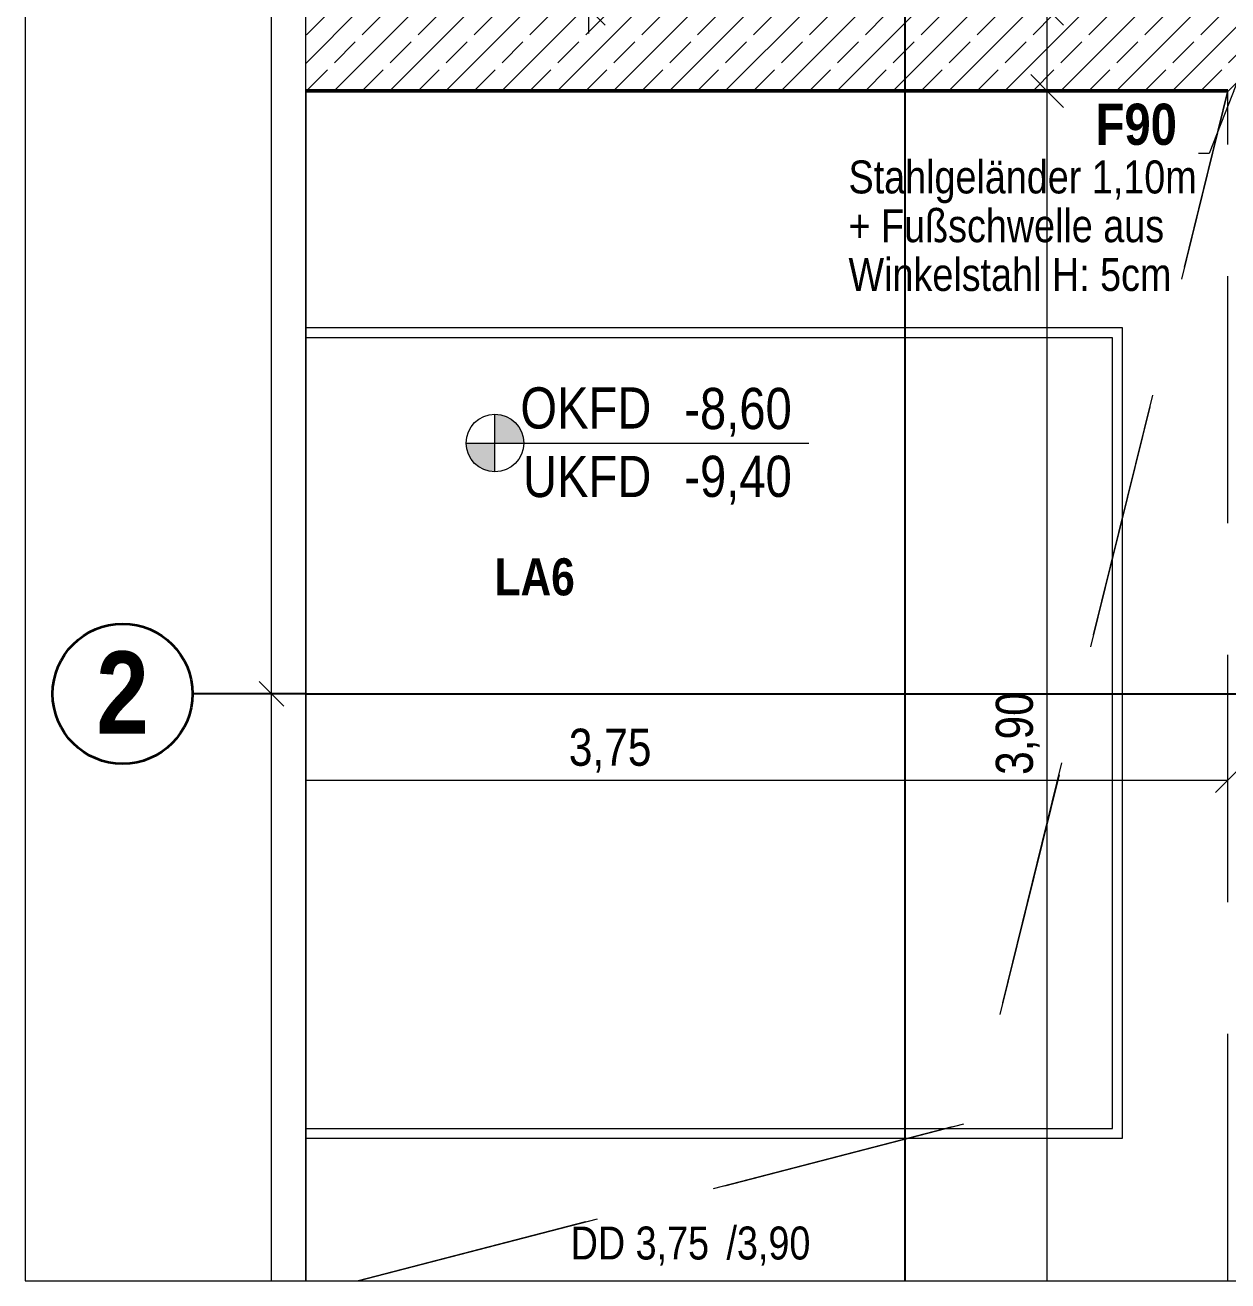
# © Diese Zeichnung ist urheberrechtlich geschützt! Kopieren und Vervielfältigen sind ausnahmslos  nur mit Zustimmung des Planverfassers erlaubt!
# Model space of a CAD drawing. Header units: centimetres. Extents: x 52.8 to 69.4, y 16.8 to 58.2.
# Drawn here: x 52.83 to 60.13, y 16.79 to 24.42 of the extents above; entities that cross this region are included whole.
import ezdxf
from ezdxf.xclip import XClip

# ---------------------------------------------------------------- set-up
doc = ezdxf.new("R2010")
doc.units = ezdxf.units.CM
doc.header["$MEASUREMENT"] = 0
doc.header["$XCLIPFRAME"] = 0
doc.set_wipeout_variables(frame=1)
for name, pattern in [('Achse', [50, 25, -12.5, 0, -12.5]), ('Strichlinie_ eng', [0.23, 0.15, -0.08]), ('Wipeout_Contour', [100, 0, -100])]:
    doc.linetypes.add(name, pattern=pattern)
for name, color, linetype in [('-2._Grundriss 2.UG_7_Achsen 50.gfb', 7, 'Continuous'), ('-2._Grundriss 2.UG_7_Bemaßung 100.gfb', 7, 'Continuous'), ('-2._Grundriss 2.UG_7_Bemaßung 50 Höhen', 7, 'Continuous'), ('-2._Grundriss 2.UG_7_Bemaßung 50.gfb', 7, 'Continuous'), ('-2._Grundriss 2.UG_7_Decken.gfb', 7, 'Continuous'), ('-2._Grundriss 2.UG_7_Neubau_Decken.gfb', 7, 'Continuous'), ('-2._Grundriss 2.UG_7_Neubau_Treppen_ Rampen.gfb', 7, 'Continuous'), ('-2._Grundriss 2.UG_7_Neubau_Wände massiv.gfb', 7, 'Continuous'), ('-2._Grundriss 2.UG_7_Raumstempel_TF.gfb', 7, 'Continuous'), ('-2._Grundriss 2.UG_7_Text 1_50.gfb', 7, 'Continuous'), ('-2._Grundriss 2.UG_7_Treppen_ Rampen.gfb', 7, 'Continuous'), ('6._6.OG mit 2x Wunschposition Steuerschränke (rot)_8_0', 7, 'Continuous'), ('6._6.OG mit 2x Wunschposition Steuerschränke (rot)_8_Achsen 50.gfb', 7, 'Continuous'), ('6._6.OG mit 2x Wunschposition Steuerschränke (rot)_8_Bemaßung 100.gfb', 7, 'Continuous')]:
    doc.layers.add(name, color=color, linetype=linetype)
doc.styles.add('ERSTELLTER_STIL_2', font='ARIALNB.TTF')
doc.styles.add('ERSTELLTER_STIL_3', font='')
doc.styles.get('ERSTELLTER_STIL_3').set_extended_font_data('Arial Narrow')
pattern_1 = [(45, (42.56998, 4.75838), (-0.1697056, 0.1697056), []), (45, (42.48513, 4.84323), (-0.1697056, 0.1697056), [0.18, -0.06])]

# ---------------------------------------------------------------- blocks, each defined once
blk = doc.blocks.new('Zeichnung_8_7', base_point=(42.57, 4.7584))
at = {"layer": '-2._Grundriss 2.UG_7_Bemaßung 50 Höhen', "linetype": 'Continuous', "lineweight": 0, "true_color": 0x000000}
for points in [[(55.6791, 21.8811), (55.8541, 21.8811), (55.8408, 21.948), (55.8029, 22.0048), (55.7461, 22.0427), (55.6791, 22.0561)], [(55.6791, 21.8811), (55.5041, 21.8811), (55.5175, 21.8141), (55.5554, 21.7573), (55.6122, 21.7194), (55.6791, 21.7061)]]:
    blk.add_hatch(color=18, dxfattribs=at).paths.add_polyline_path(points)
at = {"layer": '-2._Grundriss 2.UG_7_Achsen 50.gfb', "color": 7, "linetype": 'Achse', "lineweight": 25, "ltscale": 10}
blk.add_line((54.53, 20.3584), (69.4002, 20.3584), dxfattribs=at)
at = {"layer": '-2._Grundriss 2.UG_7_Bemaßung 100.gfb', "color": 7, "linetype": 'Continuous', "lineweight": 13, "ltscale": 10}
for p, q in [((60.205, 19.9099), (60.055, 19.7599)), ((54.53, 19.8349), (60.13, 19.8349))]:
    blk.add_line(p, q, dxfattribs=at)
at = {"layer": '-2._Grundriss 2.UG_7_Bemaßung 50 Höhen', "color": 7, "linetype": 'Continuous', "lineweight": 13, "ltscale": 10}
for p, q in [((55.6791, 21.7061), (55.6791, 22.0561)), ((55.5041, 21.8811), (55.8541, 21.8811)), ((55.6791, 21.8811), (55.7244, 21.8811)), ((55.7244, 21.8811), (57.5856, 21.8811))]:
    blk.add_line(p, q, dxfattribs=at)
blk.add_circle((55.6791, 21.8811), 0.175, dxfattribs=at)
at = {"layer": '-2._Grundriss 2.UG_7_Bemaßung 50.gfb', "color": 7, "linetype": 'Continuous', "lineweight": 13, "ltscale": 10}
blk.add_line((60.0155, 23.6391), (59.9515, 23.6391), dxfattribs=at)
at = {"layer": '-2._Grundriss 2.UG_7_Decken.gfb', "color": 7, "linetype": 'Strichlinie_ eng', "lineweight": 13, "ltscale": 10, "flags": 128}
blk.add_lwpolyline([(60.13, 16.7942), (60.13, 24.5184), (58.51, 24.5184), (58.51, 24.0184), (54.53, 24.0184)], dxfattribs=at)
at = {"layer": '-2._Grundriss 2.UG_7_Neubau_Treppen_ Rampen.gfb', "color": 7, "linetype": 'Continuous', "lineweight": 13, "ltscale": 10, "flags": 128}
blk.add_lwpolyline([(54.53, 17.6604), (59.49, 17.6604), (59.49, 22.5804), (54.53, 22.5804)], dxfattribs=at)
at = {"layer": '-2._Grundriss 2.UG_7_Treppen_ Rampen.gfb', "color": 250, "linetype": 'Continuous', "lineweight": 13, "ltscale": 10, "true_color": 0x3f3f3f, "flags": 128}
blk.add_lwpolyline([(54.53, 17.7204), (59.43, 17.7204), (59.43, 22.5204), (54.53, 22.5204)], dxfattribs=at)
at = {"layer": '-2._Grundriss 2.UG_7_Bemaßung 100.gfb', "color": 7, "linetype": 'Continuous', "lineweight": 13, "insert": (56.128, 19.8799), "char_height": 0.225, "width": 0.504002, "attachment_point": 7, "style": 'ERSTELLTER_STIL_3'}
blk.add_mtext('\\A1;3,75', dxfattribs=at)
at = {"layer": '-2._Grundriss 2.UG_7_Bemaßung 50 Höhen', "color": 7, "linetype": 'Continuous', "lineweight": 13, "char_height": 0.25, "style": 'ERSTELLTER_STIL_3'}
for s, insert, attachment_point in [('\\A1;\\pt0,2;OKFD', (56.6291, 22.2191), 3), ('\\A1;\\pt0,2;-8,60{\\H0.66x;\\S^  ;\\S^  ;\\S^  ;\\S^  ;\\S^  ;\\S^  ;\\S^  ;}', (56.8291, 22.2157), 1), ('\\A1;\\pt0,2;-9,40{\\H0.66x;\\S^  ;\\S^  ;\\S^  ;\\S^  ;\\S^  ;\\S^  ;\\S^  ;}', (56.8291, 21.8039), 1), ('\\A1;\\pt0,2;UKFD', (56.6291, 21.8029), 3)]:
    blk.add_mtext(s, dxfattribs=dict(at, insert=insert, attachment_point=attachment_point))
at = {"layer": '-2._Grundriss 2.UG_7_Bemaßung 50.gfb', "color": 7, "linetype": 'Continuous', "lineweight": 13, "insert": (57.8263, 23.5966), "char_height": 0.2, "attachment_point": 1, "line_spacing_factor": 0.88791, "style": 'ERSTELLTER_STIL_3'}
blk.add_mtext('\\A1;Stahlgeländer 1,10m\\P+ Fußschwelle aus \\PWinkelstahl H: 5cm', dxfattribs=at)
at = {"layer": '-2._Grundriss 2.UG_7_Bemaßung 50.gfb', "color": 7, "linetype": 'Continuous', "lineweight": 13, "insert": (58.9876, 19.8664), "char_height": 0.225, "width": 0.504002, "attachment_point": 7, "rotation": 90, "style": 'ERSTELLTER_STIL_3'}
blk.add_mtext('\\A1;3,90', dxfattribs=at)
at = {"layer": '-2._Grundriss 2.UG_7_Decken.gfb', "color": 7, "linetype": 'Continuous', "lineweight": 13, "insert": (56.909, 16.8657), "char_height": 0.2, "attachment_point": 8, "style": 'ERSTELLTER_STIL_3'}
blk.add_mtext('\\A1;\\pt0;DD 3,75{\\H0.66x;\\S^  ;} /3,90{\\H0.66x;\\S^  ;\\S^  ;}', dxfattribs=at)
at = {"layer": '-2._Grundriss 2.UG_7_Raumstempel_TF.gfb', "color": 7, "linetype": 'Continuous', "lineweight": 13, "insert": (55.6773, 20.9531), "char_height": 0.225, "attachment_point": 7, "style": 'ERSTELLTER_STIL_2'}
blk.add_mtext('\\A1;LA6', dxfattribs=at)
at = {"layer": '-2._Grundriss 2.UG_7_Text 1_50.gfb', "color": 7, "linetype": 'Continuous', "lineweight": 13, "insert": (59.3269, 23.9413), "char_height": 0.25, "attachment_point": 1, "style": 'ERSTELLTER_STIL_2'}
blk.add_mtext('\\A1;F90', dxfattribs=at)
at = {"color": 254, "linetype": 'Wipeout_Contour', "lineweight": 0, "ltscale": 243.139081}
blk.add_wipeout([(54.53, 24.0184), (56.93, 24.0184), (56.93, 24.5184), (54.53, 24.5184)], dxfattribs=at).dxf.layer = '-2._Grundriss 2.UG_7_Neubau_Wände massiv.gfb'
at = {"layer": '-2._Grundriss 2.UG_7_Neubau_Wände massiv.gfb', "linetype": 'Continuous', "lineweight": 0, "true_color": 0x000000}
h = blk.add_hatch(dxfattribs=at)
h.set_pattern_fill('BETON__STAHLBETON_0007', color=18, style=0, pattern_type=2)
h.set_pattern_definition(pattern_1)
h.paths.add_polyline_path([(54.53, 24.0184), (56.93, 24.0184), (56.93, 24.5184), (54.53, 24.5184)])
at = {"layer": '-2._Grundriss 2.UG_7_Bemaßung 50.gfb', "color": 7, "linetype": 'Continuous', "lineweight": 13, "ltscale": 10}
for p, q in [((56.1491, 24.6184), (56.3491, 24.4184)), ((56.2491, 24.3684), (56.2491, 24.5184))]:
    blk.add_line(p, q, dxfattribs=at)
at = {"layer": '-2._Grundriss 2.UG_7_Neubau_Wände massiv.gfb', "color": 7, "linetype": 'Continuous', "lineweight": 50, "ltscale": 10, "flags": 128}
blk.add_lwpolyline([(54.53, 24.0184), (56.93, 24.0184)], dxfattribs=at)
at = {"color": 254, "linetype": 'Wipeout_Contour', "lineweight": 0, "ltscale": 254.891578}
blk.add_wipeout([(56.93, 24.5184), (56.93, 24.0184), (60.91, 24.0184), (60.91, 24.5184)], dxfattribs=at).dxf.layer = '-2._Grundriss 2.UG_7_Neubau_Wände massiv.gfb'
at = {"layer": '-2._Grundriss 2.UG_7_Neubau_Wände massiv.gfb', "linetype": 'Continuous', "lineweight": 0, "true_color": 0x000000}
h = blk.add_hatch(dxfattribs=at)
h.set_pattern_fill('BETON__STAHLBETON_0007', color=18, style=0, pattern_type=2)
h.set_pattern_definition(pattern_1)
h.paths.add_polyline_path([(56.93, 24.5184), (56.93, 24.0184), (60.91, 24.0184), (60.91, 24.5184)])
at = {"layer": '-2._Grundriss 2.UG_7_Achsen 50.gfb', "color": 7, "linetype": 'Achse', "lineweight": 25, "ltscale": 10}
blk.add_line((58.17, 16.7942), (58.17, 38.3115), dxfattribs=at)
blk.add_line((58.17, 16.7942), (58.17, 38.3115), dxfattribs=at)
at = {"layer": '-2._Grundriss 2.UG_7_Bemaßung 50.gfb', "color": 7, "linetype": 'Continuous', "lineweight": 13, "ltscale": 10}
for p, q in [((60.7726, 25.564), (60.0155, 23.6391)), ((58.9326, 24.6184), (59.1326, 24.4184)), ((59.0326, 24.0184), (59.0326, 24.5184)), ((58.9326, 24.1184), (59.1326, 23.9184)), ((59.2201, 24.0184), (58.8451, 24.0184)), ((59.0326, 16.7942), (59.0326, 24.0184))]:
    blk.add_line(p, q, dxfattribs=at)
at = {"layer": '-2._Grundriss 2.UG_7_Neubau_Decken.gfb', "color": 7, "linetype": 'Strichlinie_ eng', "lineweight": 13, "ltscale": 10, "flags": 128}
for points in [[(54.8491, 16.7942), (58.5847, 17.7636), (60.13, 24.0184), (54.53, 24.0184)], [(60.13, 16.7942), (60.13, 24.0184), (58.5847, 17.7636), (54.8491, 16.7942)]]:
    blk.add_lwpolyline(points, dxfattribs=at)
at = {"layer": '-2._Grundriss 2.UG_7_Neubau_Wände massiv.gfb', "color": 7, "linetype": 'Continuous', "lineweight": 50, "ltscale": 10, "flags": 128}
blk.add_lwpolyline([(56.93, 24.0184), (60.13, 24.0184)], dxfattribs=at)
blk = doc.blocks.new('Zeichnung_9_8', base_point=(68.3433, 4.7584))
at = {"layer": '6._6.OG mit 2x Wunschposition Steuerschränke (rot)_8_Achsen 50.gfb', "color": 7, "linetype": 'Achse', "lineweight": 25, "ltscale": 10}
blk.add_line((54.53, 20.3584), (53.8433, 20.3584), dxfattribs=at)
at = {"layer": '6._6.OG mit 2x Wunschposition Steuerschränke (rot)_8_Achsen 50.gfb', "color": 7, "linetype": 'Continuous', "lineweight": 35, "ltscale": 10}
blk.add_circle((53.4183, 20.3584), 0.425, dxfattribs=at)
at = {"layer": '6._6.OG mit 2x Wunschposition Steuerschränke (rot)_8_Bemaßung 100.gfb', "color": 7, "linetype": 'Continuous', "lineweight": 13, "ltscale": 10}
for p, q in [((54.3233, 21.9725), (54.3233, 35.9584)), ((54.3233, 20.3584), (54.3233, 35.9584)), ((54.2483, 20.4334), (54.3983, 20.2834)), ((54.4639, 20.3584), (54.1827, 20.3584)), ((54.3233, 16.7942), (54.3233, 20.3584))]:
    blk.add_line(p, q, dxfattribs=at)
at = {"layer": '6._6.OG mit 2x Wunschposition Steuerschränke (rot)_8_Achsen 50.gfb', "color": 7, "linetype": 'Continuous', "lineweight": 13, "insert": (53.2583, 20.6159), "char_height": 0.5, "attachment_point": 1, "style": 'ERSTELLTER_STIL_2'}
blk.add_mtext('\\A1;\\pt0;2', dxfattribs=at)

msp = doc.modelspace()

# ---------------------------------------------------------------- linework, layer by layer
at = {"layer": '-2._Grundriss 2.UG_7_Decken.gfb', "color": 7, "linetype": 'Continuous', "lineweight": 13, "ltscale": 10, "flags": 128}
msp.add_lwpolyline([(54.53, 16.7942), (69.4002, 16.7942), (69.4002, 38.3115), (54.53, 38.3115)], close=True, dxfattribs=at)

# ---------------------------------------------------------------- next in the draw order: block references
at = {"color": 7, "linetype": 'Continuous', "lineweight": 13, "ltscale": 10}
ref = msp.add_blockref('Zeichnung_8_7', (42.57, 4.7584), dxfattribs=at)
XClip(ref).set_block_clipping_path([(54.5300182444, 16.794228408), (69.4001759032, 38.3115296116)])

# ---------------------------------------------------------------- next in the draw order: linework, layer by layer
at = {"layer": '6._6.OG mit 2x Wunschposition Steuerschränke (rot)_8_0', "color": 7, "linetype": 'Continuous', "lineweight": 13, "ltscale": 10, "flags": 128}
msp.add_lwpolyline([(52.8263, 16.7942), (54.53, 16.7942), (54.53, 38.3115), (52.8263, 38.3115)], close=True, dxfattribs=at)

# ---------------------------------------------------------------- next in the draw order: block references
at = {"color": 7, "linetype": 'Continuous', "lineweight": 13, "ltscale": 10}
ref = msp.add_blockref('Zeichnung_9_8', (68.3433, 4.7584), dxfattribs=at)
XClip(ref).set_block_clipping_path([(52.8262792192, 16.794228408), (54.5300182444, 38.3115296116)])

doc.saveas('drawing.dxf')
